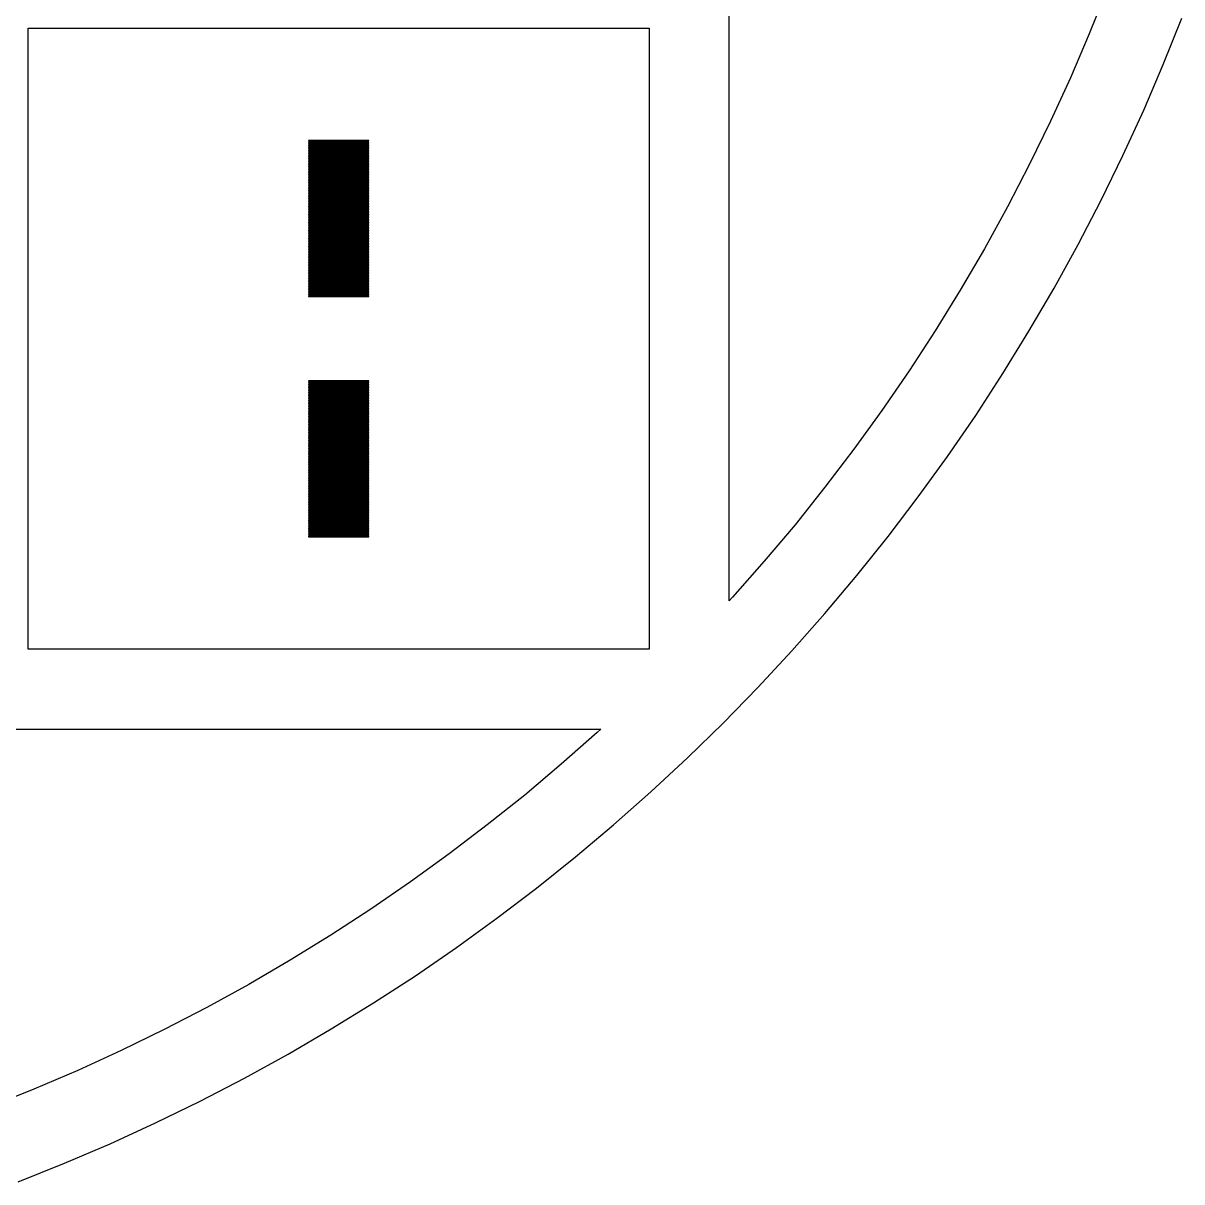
# Model space of a CAD drawing. Extents: x -18 to 83, y -18 to 83.
# Drawn here: x 50.62 to 79.55, y -15.05 to 13.88 of the extents above; entities that cross this region are included whole.
import ezdxf

# ---------------------------------------------------------------- set-up
doc = ezdxf.new("R2010")
doc.units = 0

msp = doc.modelspace()

# ---------------------------------------------------------------- linework, layer by layer
for p, q in [((68.25, -0.54568), (68.25, 65.0457)), ((77.6868, 14.7231), (77.2429, 13.6133)), ((79.0907, 12.8479), (79.5527, 14.0033)), ((50.75, -1.75), (50.75, 13.75)), ((50.75, 13.75), (66.25, 13.75)), ((66.25, 13.75), (66.25, -1.75)), ((77.2429, 13.6133), (76.772, 12.5147)), ((78.6004, 11.7043), (79.0907, 12.8479)), ((76.772, 12.5147), (76.2743, 11.4281)), ((78.0823, 10.573), (78.6004, 11.7043)), ((76.2743, 11.4281), (75.75, 10.3539)), ((59.25, 10.945), (57.75, 10.945)), ((57.75, 10.945), (57.75, 10.935)), ((57.75, 10.935), (59.25, 10.935)), ((59.25, 10.905), (57.75, 10.905)), ((57.75, 10.905), (57.75, 10.895)), ((57.75, 10.895), (59.25, 10.895)), ((59.25, 10.865), (57.75, 10.865)), ((57.75, 10.865), (57.75, 10.855)), ((57.75, 10.855), (59.25, 10.855)), ((59.25, 10.825), (57.75, 10.825)), ((57.75, 10.825), (57.75, 10.815)), ((57.75, 10.815), (59.25, 10.815)), ((59.25, 10.785), (57.75, 10.785)), ((57.75, 10.785), (57.75, 10.775)), ((57.75, 10.775), (59.25, 10.775)), ((59.25, 10.745), (57.75, 10.745)), ((57.75, 10.745), (57.75, 10.735)), ((57.75, 10.735), (59.25, 10.735)), ((59.25, 10.705), (57.75, 10.705)), ((57.75, 10.705), (57.75, 10.695)), ((59.25, 10.935), (59.25, 10.945)), ((59.25, 10.895), (59.25, 10.905)), ((59.25, 10.855), (59.25, 10.865)), ((59.25, 10.815), (59.25, 10.825)), ((59.25, 10.775), (59.25, 10.785)), ((59.25, 10.735), (59.25, 10.745)), ((59.25, 10.695), (59.25, 10.705)), ((57.75, 10.695), (59.25, 10.695)), ((59.25, 10.665), (57.75, 10.665)), ((57.75, 10.665), (57.75, 10.655)), ((57.75, 10.655), (59.25, 10.655)), ((59.25, 10.625), (57.75, 10.625)), ((57.75, 10.625), (57.75, 10.615)), ((57.75, 10.615), (59.25, 10.615)), ((59.25, 10.585), (57.75, 10.585)), ((57.75, 10.585), (57.75, 10.575)), ((57.75, 10.575), (59.25, 10.575)), ((59.25, 10.545), (57.75, 10.545)), ((57.75, 10.545), (57.75, 10.535)), ((57.75, 10.535), (59.25, 10.535)), ((59.25, 10.505), (57.75, 10.505)), ((57.75, 10.505), (57.75, 10.495)), ((57.75, 10.495), (59.25, 10.495)), ((59.25, 10.465), (57.75, 10.465)), ((57.75, 10.465), (57.75, 10.455)), ((57.75, 10.455), (59.25, 10.455)), ((59.25, 10.425), (57.75, 10.425)), ((57.75, 10.425), (57.75, 10.415)), ((57.75, 10.415), (59.25, 10.415)), ((59.25, 10.655), (59.25, 10.665)), ((59.25, 10.615), (59.25, 10.625)), ((59.25, 10.575), (59.25, 10.585)), ((59.25, 10.535), (59.25, 10.545)), ((59.25, 10.495), (59.25, 10.505)), ((59.25, 10.455), (59.25, 10.465)), ((59.25, 10.415), (59.25, 10.425)), ((77.5365, 9.4547), (78.0823, 10.573)), ((59.25, 10.385), (57.75, 10.385)), ((57.75, 10.385), (57.75, 10.375)), ((57.75, 10.375), (59.25, 10.375)), ((59.25, 10.345), (57.75, 10.345)), ((57.75, 10.345), (57.75, 10.335)), ((57.75, 10.335), (59.25, 10.335)), ((59.25, 10.305), (57.75, 10.305)), ((57.75, 10.305), (57.75, 10.295)), ((57.75, 10.295), (59.25, 10.295)), ((59.25, 10.265), (57.75, 10.265)), ((57.75, 10.265), (57.75, 10.255)), ((57.75, 10.255), (59.25, 10.255)), ((59.25, 10.225), (57.75, 10.225)), ((57.75, 10.225), (57.75, 10.215)), ((57.75, 10.215), (59.25, 10.215)), ((59.25, 10.185), (57.75, 10.185)), ((57.75, 10.185), (57.75, 10.175)), ((57.75, 10.175), (59.25, 10.175)), ((59.25, 10.145), (57.75, 10.145)), ((57.75, 10.145), (57.75, 10.135)), ((57.75, 10.135), (59.25, 10.135)), ((59.25, 10.375), (59.25, 10.385)), ((59.25, 10.335), (59.25, 10.345)), ((59.25, 10.295), (59.25, 10.305)), ((59.25, 10.255), (59.25, 10.265)), ((59.25, 10.215), (59.25, 10.225)), ((59.25, 10.175), (59.25, 10.185)), ((59.25, 10.135), (59.25, 10.145)), ((75.75, 10.3539), (75.1996, 9.29297)), ((59.25, 10.105), (57.75, 10.105)), ((57.75, 10.105), (57.75, 10.095)), ((57.75, 10.095), (59.25, 10.095)), ((59.25, 10.065), (57.75, 10.065)), ((57.75, 10.065), (57.75, 10.055)), ((57.75, 10.055), (59.25, 10.055)), ((59.25, 10.025), (57.75, 10.025)), ((57.75, 10.025), (57.75, 10.015)), ((57.75, 10.015), (59.25, 10.015)), ((59.25, 9.98499), (57.75, 9.98499)), ((57.75, 9.98499), (57.75, 9.97499)), ((57.75, 9.97499), (59.25, 9.97499)), ((59.25, 9.94499), (57.75, 9.94499)), ((57.75, 9.94499), (57.75, 9.935)), ((57.75, 9.935), (59.25, 9.935)), ((59.25, 9.905), (57.75, 9.905)), ((57.75, 9.905), (57.75, 9.89499)), ((57.75, 9.89499), (59.25, 9.89499)), ((59.25, 9.86499), (57.75, 9.86499)), ((57.75, 9.86499), (57.75, 9.855)), ((57.75, 9.855), (59.25, 9.855)), ((59.25, 10.095), (59.25, 10.105)), ((59.25, 10.055), (59.25, 10.065)), ((59.25, 10.015), (59.25, 10.025)), ((59.25, 9.97499), (59.25, 9.98499)), ((59.25, 9.935), (59.25, 9.94499)), ((59.25, 9.89499), (59.25, 9.905)), ((59.25, 9.855), (59.25, 9.86499)), ((59.25, 9.825), (57.75, 9.825)), ((57.75, 9.825), (57.75, 9.81499)), ((57.75, 9.81499), (59.25, 9.81499)), ((59.25, 9.78499), (57.75, 9.78499)), ((57.75, 9.78499), (57.75, 9.77499)), ((57.75, 9.77499), (59.25, 9.77499)), ((59.25, 9.745), (57.75, 9.745)), ((57.75, 9.745), (57.75, 9.73499)), ((57.75, 9.73499), (59.25, 9.73499)), ((59.25, 9.70499), (57.75, 9.70499)), ((57.75, 9.70499), (57.75, 9.69499)), ((57.75, 9.69499), (59.25, 9.69499)), ((59.25, 9.66499), (57.75, 9.66499)), ((57.75, 9.66499), (57.75, 9.655)), ((57.75, 9.655), (59.25, 9.655)), ((59.25, 9.625), (57.75, 9.625)), ((57.75, 9.625), (57.75, 9.61499)), ((57.75, 9.61499), (59.25, 9.61499)), ((59.25, 9.58499), (57.75, 9.58499)), ((57.75, 9.58499), (57.75, 9.575)), ((57.75, 9.575), (59.25, 9.575)), ((59.25, 9.81499), (59.25, 9.825)), ((59.25, 9.77499), (59.25, 9.78499)), ((59.25, 9.73499), (59.25, 9.745)), ((59.25, 9.69499), (59.25, 9.70499)), ((59.25, 9.655), (59.25, 9.66499)), ((59.25, 9.61499), (59.25, 9.625)), ((59.25, 9.575), (59.25, 9.58499)), ((59.25, 9.545), (57.75, 9.545)), ((57.75, 9.545), (57.75, 9.53499)), ((57.75, 9.53499), (59.25, 9.53499)), ((59.25, 9.50499), (57.75, 9.50499)), ((57.75, 9.50499), (57.75, 9.495)), ((57.75, 9.495), (59.25, 9.495)), ((59.25, 9.465), (57.75, 9.465)), ((57.75, 9.465), (57.75, 9.45499)), ((57.75, 9.45499), (59.25, 9.45499)), ((59.25, 9.42499), (57.75, 9.42499)), ((57.75, 9.42499), (57.75, 9.41499)), ((57.75, 9.41499), (59.25, 9.41499)), ((59.25, 9.38499), (57.75, 9.38499)), ((57.75, 9.38499), (57.75, 9.375)), ((57.75, 9.375), (59.25, 9.375)), ((59.25, 9.34499), (57.75, 9.34499)), ((57.75, 9.34499), (57.75, 9.33499)), ((57.75, 9.33499), (59.25, 9.33499)), ((59.25, 9.30499), (57.75, 9.30499)), ((57.75, 9.30499), (57.75, 9.295)), ((57.75, 9.295), (59.25, 9.295)), ((59.25, 9.265), (57.75, 9.265)), ((57.75, 9.265), (57.75, 9.25499)), ((59.25, 9.53499), (59.25, 9.545)), ((59.25, 9.495), (59.25, 9.50499)), ((59.25, 9.45499), (59.25, 9.465)), ((59.25, 9.41499), (59.25, 9.42499)), ((59.25, 9.375), (59.25, 9.38499)), ((59.25, 9.33499), (59.25, 9.34499)), ((59.25, 9.295), (59.25, 9.30499)), ((59.25, 9.25499), (59.25, 9.265)), ((75.1996, 9.29297), (74.6232, 8.24585)), ((76.9634, 8.35017), (77.5365, 9.4547)), ((57.75, 9.25499), (59.25, 9.25499)), ((59.25, 9.22499), (57.75, 9.22499)), ((57.75, 9.22499), (57.75, 9.215)), ((57.75, 9.215), (59.25, 9.215)), ((59.25, 9.185), (57.75, 9.185)), ((57.75, 9.185), (57.75, 9.17499)), ((57.75, 9.17499), (59.25, 9.17499)), ((59.25, 9.14499), (57.75, 9.14499)), ((57.75, 9.14499), (57.75, 9.13499)), ((57.75, 9.13499), (59.25, 9.13499)), ((59.25, 9.105), (57.75, 9.105)), ((57.75, 9.105), (57.75, 9.09499)), ((57.75, 9.09499), (59.25, 9.09499)), ((59.25, 9.06499), (57.75, 9.06499)), ((57.75, 9.06499), (57.75, 9.05499)), ((57.75, 9.05499), (59.25, 9.05499)), ((59.25, 9.02499), (57.75, 9.02499)), ((57.75, 9.02499), (57.75, 9.015)), ((57.75, 9.015), (59.25, 9.015)), ((59.25, 8.985), (57.75, 8.985)), ((57.75, 8.985), (57.75, 8.97501)), ((57.75, 8.97501), (59.25, 8.97501)), ((59.25, 9.215), (59.25, 9.22499)), ((59.25, 9.17499), (59.25, 9.185)), ((59.25, 9.13499), (59.25, 9.14499)), ((59.25, 9.09499), (59.25, 9.105)), ((59.25, 9.05499), (59.25, 9.06499)), ((59.25, 9.015), (59.25, 9.02499)), ((59.25, 8.97501), (59.25, 8.985)), ((59.25, 8.94501), (57.75, 8.94501)), ((57.75, 8.94501), (57.75, 8.93501)), ((57.75, 8.93501), (59.25, 8.93501)), ((59.25, 8.90501), (57.75, 8.90501)), ((57.75, 8.90501), (57.75, 8.895)), ((57.75, 8.895), (59.25, 8.895)), ((59.25, 8.86501), (57.75, 8.86501)), ((57.75, 8.86501), (57.75, 8.85501)), ((57.75, 8.85501), (59.25, 8.85501)), ((59.25, 8.82501), (57.75, 8.82501)), ((57.75, 8.82501), (57.75, 8.815)), ((57.75, 8.815), (59.25, 8.815)), ((59.25, 8.785), (57.75, 8.785)), ((57.75, 8.785), (57.75, 8.77501)), ((57.75, 8.77501), (59.25, 8.77501)), ((59.25, 8.74501), (57.75, 8.74501)), ((57.75, 8.74501), (57.75, 8.735)), ((57.75, 8.735), (59.25, 8.735)), ((59.25, 8.705), (57.75, 8.705)), ((57.75, 8.705), (57.75, 8.69501)), ((57.75, 8.69501), (59.25, 8.69501)), ((59.25, 8.93501), (59.25, 8.94501)), ((59.25, 8.895), (59.25, 8.90501)), ((59.25, 8.85501), (59.25, 8.86501)), ((59.25, 8.815), (59.25, 8.82501)), ((59.25, 8.77501), (59.25, 8.785)), ((59.25, 8.735), (59.25, 8.74501)), ((59.25, 8.69501), (59.25, 8.705)), ((59.25, 8.66501), (57.75, 8.66501)), ((57.75, 8.66501), (57.75, 8.65501)), ((57.75, 8.65501), (59.25, 8.65501)), ((59.25, 8.625), (57.75, 8.625)), ((57.75, 8.625), (57.75, 8.61501)), ((57.75, 8.61501), (59.25, 8.61501)), ((59.25, 8.58501), (57.75, 8.58501)), ((57.75, 8.58501), (57.75, 8.57501)), ((57.75, 8.57501), (59.25, 8.57501)), ((59.25, 8.54501), (57.75, 8.54501)), ((57.75, 8.54501), (57.75, 8.535)), ((57.75, 8.535), (59.25, 8.535)), ((59.25, 8.505), (57.75, 8.505)), ((57.75, 8.505), (57.75, 8.49501)), ((57.75, 8.49501), (59.25, 8.49501)), ((59.25, 8.46501), (57.75, 8.46501)), ((57.75, 8.46501), (57.75, 8.455)), ((57.75, 8.455), (59.25, 8.455)), ((59.25, 8.425), (57.75, 8.425)), ((57.75, 8.425), (57.75, 8.41501)), ((57.75, 8.41501), (59.25, 8.41501)), ((59.25, 8.65501), (59.25, 8.66501)), ((59.25, 8.61501), (59.25, 8.625)), ((59.25, 8.57501), (59.25, 8.58501)), ((59.25, 8.535), (59.25, 8.54501)), ((59.25, 8.49501), (59.25, 8.505)), ((59.25, 8.455), (59.25, 8.46501)), ((59.25, 8.41501), (59.25, 8.425)), ((59.25, 8.38501), (57.75, 8.38501)), ((57.75, 8.38501), (57.75, 8.375)), ((57.75, 8.375), (59.25, 8.375)), ((59.25, 8.345), (57.75, 8.345)), ((57.75, 8.345), (57.75, 8.33501)), ((57.75, 8.33501), (59.25, 8.33501)), ((59.25, 8.30501), (57.75, 8.30501)), ((57.75, 8.30501), (57.75, 8.29501)), ((57.75, 8.29501), (59.25, 8.29501)), ((59.25, 8.26501), (57.75, 8.26501)), ((57.75, 8.26501), (57.75, 8.255)), ((57.75, 8.255), (59.25, 8.255)), ((59.25, 8.22501), (57.75, 8.22501)), ((57.75, 8.22501), (57.75, 8.21501)), ((57.75, 8.21501), (59.25, 8.21501)), ((59.25, 8.18501), (57.75, 8.18501)), ((57.75, 8.18501), (57.75, 8.175)), ((57.75, 8.175), (59.25, 8.175)), ((59.25, 8.145), (57.75, 8.145)), ((57.75, 8.145), (57.75, 8.13501)), ((57.75, 8.13501), (59.25, 8.13501)), ((59.25, 8.10501), (57.75, 8.10501)), ((57.75, 8.10501), (57.75, 8.095)), ((59.25, 8.375), (59.25, 8.38501)), ((59.25, 8.33501), (59.25, 8.345)), ((59.25, 8.29501), (59.25, 8.30501)), ((59.25, 8.255), (59.25, 8.26501)), ((59.25, 8.21501), (59.25, 8.22501)), ((59.25, 8.175), (59.25, 8.18501)), ((59.25, 8.13501), (59.25, 8.145)), ((59.25, 8.095), (59.25, 8.10501)), ((74.6232, 8.24585), (74.0214, 7.2132)), ((76.3634, 7.26006), (76.9634, 8.35017)), ((57.75, 8.095), (59.25, 8.095)), ((59.25, 8.065), (57.75, 8.065)), ((57.75, 8.065), (57.75, 8.05501)), ((57.75, 8.05501), (59.25, 8.05501)), ((59.25, 8.02501), (57.75, 8.02501)), ((57.75, 8.02501), (57.75, 8.01501)), ((57.75, 8.01501), (59.25, 8.01501)), ((59.25, 7.985), (57.75, 7.985)), ((57.75, 7.985), (57.75, 7.97501)), ((57.75, 7.97501), (59.25, 7.97501)), ((59.25, 7.94501), (57.75, 7.94501)), ((57.75, 7.94501), (57.75, 7.93501)), ((57.75, 7.93501), (59.25, 7.93501)), ((59.25, 7.90501), (57.75, 7.90501)), ((57.75, 7.90501), (57.75, 7.895)), ((57.75, 7.895), (59.25, 7.895)), ((59.25, 7.86501), (57.75, 7.86501)), ((57.75, 7.86501), (57.75, 7.85501)), ((57.75, 7.85501), (59.25, 7.85501)), ((59.25, 7.82501), (57.75, 7.82501)), ((57.75, 7.82501), (57.75, 7.815)), ((57.75, 7.815), (59.25, 7.815)), ((59.25, 8.05501), (59.25, 8.065)), ((59.25, 8.01501), (59.25, 8.02501)), ((59.25, 7.97501), (59.25, 7.985)), ((59.25, 7.93501), (59.25, 7.94501)), ((59.25, 7.895), (59.25, 7.90501)), ((59.25, 7.85501), (59.25, 7.86501)), ((59.25, 7.815), (59.25, 7.82501)), ((59.25, 7.785), (57.75, 7.785)), ((57.75, 7.785), (57.75, 7.77501)), ((57.75, 7.77501), (59.25, 7.77501)), ((59.25, 7.74501), (57.75, 7.74501)), ((57.75, 7.74501), (57.75, 7.735)), ((57.75, 7.735), (59.25, 7.735)), ((59.25, 7.705), (57.75, 7.705)), ((57.75, 7.705), (57.75, 7.69501)), ((57.75, 7.69501), (59.25, 7.69501)), ((59.25, 7.66501), (57.75, 7.66501)), ((57.75, 7.66501), (57.75, 7.65501)), ((57.75, 7.65501), (59.25, 7.65501)), ((59.25, 7.625), (57.75, 7.625)), ((57.75, 7.625), (57.75, 7.61501)), ((57.75, 7.61501), (59.25, 7.61501)), ((59.25, 7.58501), (57.75, 7.58501)), ((57.75, 7.58501), (57.75, 7.57501)), ((57.75, 7.57501), (59.25, 7.57501)), ((59.25, 7.54501), (57.75, 7.54501)), ((57.75, 7.54501), (57.75, 7.535)), ((57.75, 7.535), (59.25, 7.535)), ((59.25, 7.77501), (59.25, 7.785)), ((59.25, 7.735), (59.25, 7.74501)), ((59.25, 7.69501), (59.25, 7.705)), ((59.25, 7.65501), (59.25, 7.66501)), ((59.25, 7.61501), (59.25, 7.625)), ((59.25, 7.57501), (59.25, 7.58501)), ((59.25, 7.535), (59.25, 7.54501)), ((59.25, 7.505), (57.75, 7.505)), ((57.75, 7.505), (57.75, 7.49501)), ((57.75, 7.49501), (59.25, 7.49501)), ((59.25, 7.46501), (57.75, 7.46501)), ((57.75, 7.46501), (57.75, 7.455)), ((57.75, 7.455), (59.25, 7.455)), ((59.25, 7.425), (57.75, 7.425)), ((57.75, 7.425), (57.75, 7.41501)), ((57.75, 7.41501), (59.25, 7.41501)), ((59.25, 7.38501), (57.75, 7.38501)), ((57.75, 7.38501), (57.75, 7.375)), ((57.75, 7.375), (59.25, 7.375)), ((59.25, 7.345), (57.75, 7.345)), ((57.75, 7.345), (57.75, 7.33501)), ((57.75, 7.33501), (59.25, 7.33501)), ((59.25, 7.30501), (57.75, 7.30501)), ((57.75, 7.30501), (57.75, 7.29501)), ((57.75, 7.29501), (59.25, 7.29501)), ((59.25, 7.26501), (57.75, 7.26501)), ((57.75, 7.26501), (57.75, 7.255)), ((57.75, 7.255), (59.25, 7.255)), ((59.25, 7.49501), (59.25, 7.505)), ((59.25, 7.455), (59.25, 7.46501)), ((59.25, 7.41501), (59.25, 7.425)), ((59.25, 7.375), (59.25, 7.38501)), ((59.25, 7.33501), (59.25, 7.345)), ((59.25, 7.29501), (59.25, 7.30501)), ((59.25, 7.255), (59.25, 7.26501)), ((75.7368, 6.18498), (76.3634, 7.26006)), ((59.25, 7.22501), (57.75, 7.22501)), ((57.75, 7.22501), (57.75, 7.21501)), ((57.75, 7.21501), (59.25, 7.21501)), ((59.25, 7.18501), (57.75, 7.18501)), ((57.75, 7.18501), (57.75, 7.175)), ((57.75, 7.175), (59.25, 7.175)), ((59.25, 7.145), (57.75, 7.145)), ((57.75, 7.145), (57.75, 7.13501)), ((57.75, 7.13501), (59.25, 7.13501)), ((59.25, 7.10501), (57.75, 7.10501)), ((57.75, 7.10501), (57.75, 7.095)), ((57.75, 7.095), (59.25, 7.095)), ((59.25, 7.065), (57.75, 7.065)), ((57.75, 7.065), (57.75, 7.05501)), ((57.75, 7.05501), (59.25, 7.05501)), ((59.25, 7.21501), (59.25, 7.22501)), ((59.25, 7.175), (59.25, 7.18501)), ((59.25, 7.13501), (59.25, 7.145)), ((59.25, 7.095), (59.25, 7.10501)), ((59.25, 7.05501), (59.25, 7.065)), ((74.0214, 7.2132), (73.3944, 6.1956)), ((73.3944, 6.1956), (72.7426, 5.19373)), ((75.0841, 5.12561), (75.7368, 6.18498)), ((59.25, 4.94499), (57.75, 4.94499)), ((57.75, 4.94499), (57.75, 4.935)), ((57.75, 4.935), (59.25, 4.935)), ((59.25, 4.935), (59.25, 4.94499)), ((72.7426, 5.19373), (72.0664, 4.20813)), ((74.4055, 4.08258), (75.0841, 5.12561)), ((59.25, 4.905), (57.75, 4.905)), ((57.75, 4.905), (57.75, 4.89499)), ((57.75, 4.89499), (59.25, 4.89499)), ((59.25, 4.86499), (57.75, 4.86499)), ((57.75, 4.86499), (57.75, 4.855)), ((57.75, 4.855), (59.25, 4.855)), ((59.25, 4.825), (57.75, 4.825)), ((57.75, 4.825), (57.75, 4.81499)), ((57.75, 4.81499), (59.25, 4.81499)), ((59.25, 4.78499), (57.75, 4.78499)), ((57.75, 4.78499), (57.75, 4.77499)), ((57.75, 4.77499), (59.25, 4.77499)), ((59.25, 4.745), (57.75, 4.745)), ((57.75, 4.745), (57.75, 4.73499)), ((57.75, 4.73499), (59.25, 4.73499)), ((59.25, 4.70499), (57.75, 4.70499)), ((57.75, 4.70499), (57.75, 4.69499)), ((57.75, 4.69499), (59.25, 4.69499)), ((59.25, 4.66499), (57.75, 4.66499)), ((57.75, 4.66499), (57.75, 4.655)), ((57.75, 4.655), (59.25, 4.655)), ((59.25, 4.89499), (59.25, 4.905)), ((59.25, 4.855), (59.25, 4.86499)), ((59.25, 4.81499), (59.25, 4.825)), ((59.25, 4.77499), (59.25, 4.78499)), ((59.25, 4.73499), (59.25, 4.745)), ((59.25, 4.69499), (59.25, 4.70499)), ((59.25, 4.655), (59.25, 4.66499)), ((59.25, 4.625), (57.75, 4.625)), ((57.75, 4.625), (57.75, 4.61499)), ((57.75, 4.61499), (59.25, 4.61499)), ((59.25, 4.58499), (57.75, 4.58499)), ((57.75, 4.58499), (57.75, 4.575)), ((57.75, 4.575), (59.25, 4.575)), ((59.25, 4.545), (57.75, 4.545)), ((57.75, 4.545), (57.75, 4.53499)), ((57.75, 4.53499), (59.25, 4.53499)), ((59.25, 4.50499), (57.75, 4.50499)), ((57.75, 4.50499), (57.75, 4.495)), ((57.75, 4.495), (59.25, 4.495)), ((59.25, 4.465), (57.75, 4.465)), ((57.75, 4.465), (57.75, 4.45499)), ((57.75, 4.45499), (59.25, 4.45499)), ((59.25, 4.42499), (57.75, 4.42499)), ((57.75, 4.42499), (57.75, 4.41499)), ((57.75, 4.41499), (59.25, 4.41499)), ((59.25, 4.38499), (57.75, 4.38499)), ((57.75, 4.38499), (57.75, 4.375)), ((57.75, 4.375), (59.25, 4.375)), ((59.25, 4.34499), (57.75, 4.34499)), ((57.75, 4.34499), (57.75, 4.33499)), ((59.25, 4.61499), (59.25, 4.625)), ((59.25, 4.575), (59.25, 4.58499)), ((59.25, 4.53499), (59.25, 4.545)), ((59.25, 4.495), (59.25, 4.50499)), ((59.25, 4.45499), (59.25, 4.465)), ((59.25, 4.41499), (59.25, 4.42499)), ((59.25, 4.375), (59.25, 4.38499)), ((59.25, 4.33499), (59.25, 4.34499)), ((57.75, 4.33499), (59.25, 4.33499)), ((59.25, 4.30499), (57.75, 4.30499)), ((57.75, 4.30499), (57.75, 4.295)), ((57.75, 4.295), (59.25, 4.295)), ((59.25, 4.265), (57.75, 4.265)), ((57.75, 4.265), (57.75, 4.25499)), ((57.75, 4.25499), (59.25, 4.25499)), ((59.25, 4.22499), (57.75, 4.22499)), ((57.75, 4.22499), (57.75, 4.215)), ((57.75, 4.215), (59.25, 4.215)), ((59.25, 4.185), (57.75, 4.185)), ((57.75, 4.185), (57.75, 4.17499)), ((57.75, 4.17499), (59.25, 4.17499)), ((59.25, 4.14499), (57.75, 4.14499)), ((57.75, 4.14499), (57.75, 4.13499)), ((57.75, 4.13499), (59.25, 4.13499)), ((59.25, 4.105), (57.75, 4.105)), ((57.75, 4.105), (57.75, 4.09499)), ((57.75, 4.09499), (59.25, 4.09499)), ((59.25, 4.06499), (57.75, 4.06499)), ((57.75, 4.06499), (57.75, 4.05499)), ((57.75, 4.05499), (59.25, 4.05499)), ((59.25, 4.295), (59.25, 4.30499)), ((59.25, 4.25499), (59.25, 4.265)), ((59.25, 4.215), (59.25, 4.22499)), ((59.25, 4.17499), (59.25, 4.185)), ((59.25, 4.13499), (59.25, 4.14499)), ((59.25, 4.09499), (59.25, 4.105)), ((59.25, 4.05499), (59.25, 4.06499)), ((72.0664, 4.20813), (71.3662, 3.23944)), ((73.7016, 3.05652), (74.4055, 4.08258)), ((59.25, 4.02499), (57.75, 4.02499)), ((57.75, 4.02499), (57.75, 4.015)), ((57.75, 4.015), (59.25, 4.015)), ((59.25, 3.98499), (57.75, 3.98499)), ((57.75, 3.98499), (57.75, 3.97499)), ((57.75, 3.97499), (59.25, 3.97499)), ((59.25, 3.94499), (57.75, 3.94499)), ((57.75, 3.94499), (57.75, 3.935)), ((57.75, 3.935), (59.25, 3.935)), ((59.25, 3.905), (57.75, 3.905)), ((57.75, 3.905), (57.75, 3.89499)), ((57.75, 3.89499), (59.25, 3.89499)), ((59.25, 3.86499), (57.75, 3.86499)), ((57.75, 3.86499), (57.75, 3.855)), ((57.75, 3.855), (59.25, 3.855)), ((59.25, 3.825), (57.75, 3.825)), ((57.75, 3.825), (57.75, 3.81499)), ((57.75, 3.81499), (59.25, 3.81499)), ((59.25, 3.78499), (57.75, 3.78499)), ((57.75, 3.78499), (57.75, 3.77499)), ((57.75, 3.77499), (59.25, 3.77499)), ((59.25, 4.015), (59.25, 4.02499)), ((59.25, 3.97499), (59.25, 3.98499)), ((59.25, 3.935), (59.25, 3.94499)), ((59.25, 3.89499), (59.25, 3.905)), ((59.25, 3.855), (59.25, 3.86499)), ((59.25, 3.81499), (59.25, 3.825)), ((59.25, 3.77499), (59.25, 3.78499)), ((59.25, 3.745), (57.75, 3.745)), ((57.75, 3.745), (57.75, 3.73499)), ((57.75, 3.73499), (59.25, 3.73499)), ((59.25, 3.70499), (57.75, 3.70499)), ((57.75, 3.70499), (57.75, 3.69499)), ((57.75, 3.69499), (59.25, 3.69499)), ((59.25, 3.66499), (57.75, 3.66499)), ((57.75, 3.66499), (57.75, 3.655)), ((57.75, 3.655), (59.25, 3.655)), ((59.25, 3.625), (57.75, 3.625)), ((57.75, 3.625), (57.75, 3.61499)), ((57.75, 3.61499), (59.25, 3.61499)), ((59.25, 3.58499), (57.75, 3.58499)), ((57.75, 3.58499), (57.75, 3.575)), ((57.75, 3.575), (59.25, 3.575)), ((59.25, 3.545), (57.75, 3.545)), ((57.75, 3.545), (57.75, 3.53499)), ((57.75, 3.53499), (59.25, 3.53499)), ((59.25, 3.50499), (57.75, 3.50499)), ((57.75, 3.50499), (57.75, 3.495)), ((57.75, 3.495), (59.25, 3.495)), ((59.25, 3.73499), (59.25, 3.745)), ((59.25, 3.69499), (59.25, 3.70499)), ((59.25, 3.655), (59.25, 3.66499)), ((59.25, 3.61499), (59.25, 3.625)), ((59.25, 3.575), (59.25, 3.58499)), ((59.25, 3.53499), (59.25, 3.545)), ((59.25, 3.495), (59.25, 3.50499)), ((59.25, 3.465), (57.75, 3.465)), ((57.75, 3.465), (57.75, 3.45499)), ((57.75, 3.45499), (59.25, 3.45499)), ((59.25, 3.42499), (57.75, 3.42499)), ((57.75, 3.42499), (57.75, 3.41499)), ((57.75, 3.41499), (59.25, 3.41499)), ((59.25, 3.38499), (57.75, 3.38499)), ((57.75, 3.38499), (57.75, 3.375)), ((57.75, 3.375), (59.25, 3.375)), ((59.25, 3.34499), (57.75, 3.34499)), ((57.75, 3.34499), (57.75, 3.33499)), ((57.75, 3.33499), (59.25, 3.33499)), ((59.25, 3.30499), (57.75, 3.30499)), ((57.75, 3.30499), (57.75, 3.295)), ((57.75, 3.295), (59.25, 3.295)), ((59.25, 3.265), (57.75, 3.265)), ((57.75, 3.265), (57.75, 3.25499)), ((57.75, 3.25499), (59.25, 3.25499)), ((59.25, 3.22499), (57.75, 3.22499)), ((57.75, 3.22499), (57.75, 3.215)), ((57.75, 3.215), (59.25, 3.215)), ((59.25, 3.185), (57.75, 3.185)), ((57.75, 3.185), (57.75, 3.17499)), ((59.25, 3.45499), (59.25, 3.465)), ((59.25, 3.41499), (59.25, 3.42499)), ((59.25, 3.375), (59.25, 3.38499)), ((59.25, 3.33499), (59.25, 3.34499)), ((59.25, 3.295), (59.25, 3.30499)), ((59.25, 3.25499), (59.25, 3.265)), ((59.25, 3.215), (59.25, 3.22499)), ((59.25, 3.17499), (59.25, 3.185)), ((71.3662, 3.23944), (70.6425, 2.28821)), ((57.75, 3.17499), (59.25, 3.17499)), ((59.25, 3.14499), (57.75, 3.14499)), ((57.75, 3.14499), (57.75, 3.13499)), ((57.75, 3.13499), (59.25, 3.13499)), ((59.25, 3.105), (57.75, 3.105)), ((57.75, 3.105), (57.75, 3.09499)), ((57.75, 3.09499), (59.25, 3.09499)), ((59.25, 3.06499), (57.75, 3.06499)), ((57.75, 3.06499), (57.75, 3.05499)), ((57.75, 3.05499), (59.25, 3.05499)), ((59.25, 3.02499), (57.75, 3.02499)), ((57.75, 3.02499), (57.75, 3.015)), ((57.75, 3.015), (59.25, 3.015)), ((59.25, 2.985), (57.75, 2.985)), ((57.75, 2.985), (57.75, 2.97501)), ((57.75, 2.97501), (59.25, 2.97501)), ((59.25, 2.94501), (57.75, 2.94501)), ((57.75, 2.94501), (57.75, 2.93501)), ((57.75, 2.93501), (59.25, 2.93501)), ((59.25, 2.90501), (57.75, 2.90501)), ((57.75, 2.90501), (57.75, 2.895)), ((57.75, 2.895), (59.25, 2.895)), ((59.25, 3.13499), (59.25, 3.14499)), ((59.25, 3.09499), (59.25, 3.105)), ((59.25, 3.05499), (59.25, 3.06499)), ((59.25, 3.015), (59.25, 3.02499)), ((59.25, 2.97501), (59.25, 2.985)), ((59.25, 2.93501), (59.25, 2.94501)), ((59.25, 2.895), (59.25, 2.90501)), ((72.9726, 2.04803), (73.7016, 3.05652)), ((59.25, 2.86501), (57.75, 2.86501)), ((57.75, 2.86501), (57.75, 2.85501)), ((57.75, 2.85501), (59.25, 2.85501)), ((59.25, 2.82501), (57.75, 2.82501)), ((57.75, 2.82501), (57.75, 2.815)), ((57.75, 2.815), (59.25, 2.815)), ((59.25, 2.785), (57.75, 2.785)), ((57.75, 2.785), (57.75, 2.77501)), ((57.75, 2.77501), (59.25, 2.77501)), ((59.25, 2.74501), (57.75, 2.74501)), ((57.75, 2.74501), (57.75, 2.735)), ((57.75, 2.735), (59.25, 2.735)), ((59.25, 2.705), (57.75, 2.705)), ((57.75, 2.705), (57.75, 2.69501)), ((57.75, 2.69501), (59.25, 2.69501)), ((59.25, 2.66501), (57.75, 2.66501)), ((57.75, 2.66501), (57.75, 2.65501)), ((57.75, 2.65501), (59.25, 2.65501)), ((59.25, 2.625), (57.75, 2.625)), ((57.75, 2.625), (57.75, 2.61501)), ((57.75, 2.61501), (59.25, 2.61501)), ((59.25, 2.85501), (59.25, 2.86501)), ((59.25, 2.815), (59.25, 2.82501)), ((59.25, 2.77501), (59.25, 2.785)), ((59.25, 2.735), (59.25, 2.74501)), ((59.25, 2.69501), (59.25, 2.705)), ((59.25, 2.65501), (59.25, 2.66501)), ((59.25, 2.61501), (59.25, 2.625)), ((59.25, 2.58501), (57.75, 2.58501)), ((57.75, 2.58501), (57.75, 2.57501)), ((57.75, 2.57501), (59.25, 2.57501)), ((59.25, 2.54501), (57.75, 2.54501)), ((57.75, 2.54501), (57.75, 2.535)), ((57.75, 2.535), (59.25, 2.535)), ((59.25, 2.505), (57.75, 2.505)), ((57.75, 2.505), (57.75, 2.49501)), ((57.75, 2.49501), (59.25, 2.49501)), ((59.25, 2.46501), (57.75, 2.46501)), ((57.75, 2.46501), (57.75, 2.455)), ((57.75, 2.455), (59.25, 2.455)), ((59.25, 2.425), (57.75, 2.425)), ((57.75, 2.425), (57.75, 2.41501)), ((57.75, 2.41501), (59.25, 2.41501)), ((59.25, 2.38501), (57.75, 2.38501)), ((57.75, 2.38501), (57.75, 2.375)), ((57.75, 2.375), (59.25, 2.375)), ((59.25, 2.345), (57.75, 2.345)), ((57.75, 2.345), (57.75, 2.33501)), ((57.75, 2.33501), (59.25, 2.33501)), ((59.25, 2.57501), (59.25, 2.58501)), ((59.25, 2.535), (59.25, 2.54501)), ((59.25, 2.49501), (59.25, 2.505)), ((59.25, 2.455), (59.25, 2.46501)), ((59.25, 2.41501), (59.25, 2.425)), ((59.25, 2.375), (59.25, 2.38501)), ((59.25, 2.33501), (59.25, 2.345)), ((59.25, 2.30501), (57.75, 2.30501)), ((57.75, 2.30501), (57.75, 2.29501)), ((57.75, 2.29501), (59.25, 2.29501)), ((59.25, 2.26501), (57.75, 2.26501)), ((57.75, 2.26501), (57.75, 2.255)), ((57.75, 2.255), (59.25, 2.255)), ((59.25, 2.22501), (57.75, 2.22501)), ((57.75, 2.22501), (57.75, 2.21501)), ((57.75, 2.21501), (59.25, 2.21501)), ((59.25, 2.18501), (57.75, 2.18501)), ((57.75, 2.18501), (57.75, 2.175)), ((57.75, 2.175), (59.25, 2.175)), ((59.25, 2.145), (57.75, 2.145)), ((57.75, 2.145), (57.75, 2.13501)), ((57.75, 2.13501), (59.25, 2.13501)), ((59.25, 2.10501), (57.75, 2.10501)), ((57.75, 2.10501), (57.75, 2.095)), ((57.75, 2.095), (59.25, 2.095)), ((59.25, 2.065), (57.75, 2.065)), ((57.75, 2.065), (57.75, 2.05501)), ((57.75, 2.05501), (59.25, 2.05501)), ((59.25, 2.29501), (59.25, 2.30501)), ((59.25, 2.255), (59.25, 2.26501)), ((59.25, 2.21501), (59.25, 2.22501)), ((59.25, 2.175), (59.25, 2.18501)), ((59.25, 2.13501), (59.25, 2.145)), ((59.25, 2.095), (59.25, 2.10501)), ((59.25, 2.05501), (59.25, 2.065)), ((70.6425, 2.28821), (69.8956, 1.35504)), ((72.2192, 1.05775), (72.9726, 2.04803)), ((59.25, 2.02501), (57.75, 2.02501)), ((57.75, 2.02501), (57.75, 2.01501)), ((57.75, 2.01501), (59.25, 2.01501)), ((59.25, 1.985), (57.75, 1.985)), ((57.75, 1.985), (57.75, 1.97501)), ((57.75, 1.97501), (59.25, 1.97501)), ((59.25, 1.94501), (57.75, 1.94501)), ((57.75, 1.94501), (57.75, 1.93501)), ((57.75, 1.93501), (59.25, 1.93501)), ((59.25, 1.90501), (57.75, 1.90501)), ((57.75, 1.90501), (57.75, 1.895)), ((57.75, 1.895), (59.25, 1.895)), ((59.25, 1.86501), (57.75, 1.86501)), ((57.75, 1.86501), (57.75, 1.85501)), ((57.75, 1.85501), (59.25, 1.85501)), ((59.25, 1.82501), (57.75, 1.82501)), ((57.75, 1.82501), (57.75, 1.815)), ((57.75, 1.815), (59.25, 1.815)), ((59.25, 1.785), (57.75, 1.785)), ((57.75, 1.785), (57.75, 1.77501)), ((57.75, 1.77501), (59.25, 1.77501)), ((59.25, 1.74501), (57.75, 1.74501)), ((57.75, 1.74501), (57.75, 1.735)), ((59.25, 2.01501), (59.25, 2.02501)), ((59.25, 1.97501), (59.25, 1.985)), ((59.25, 1.93501), (59.25, 1.94501)), ((59.25, 1.895), (59.25, 1.90501)), ((59.25, 1.85501), (59.25, 1.86501)), ((59.25, 1.815), (59.25, 1.82501)), ((59.25, 1.77501), (59.25, 1.785)), ((59.25, 1.735), (59.25, 1.74501)), ((57.75, 1.735), (59.25, 1.735)), ((59.25, 1.705), (57.75, 1.705)), ((57.75, 1.705), (57.75, 1.69501)), ((57.75, 1.69501), (59.25, 1.69501)), ((59.25, 1.66501), (57.75, 1.66501)), ((57.75, 1.66501), (57.75, 1.65501)), ((57.75, 1.65501), (59.25, 1.65501)), ((59.25, 1.625), (57.75, 1.625)), ((57.75, 1.625), (57.75, 1.61501)), ((57.75, 1.61501), (59.25, 1.61501)), ((59.25, 1.58501), (57.75, 1.58501)), ((57.75, 1.58501), (57.75, 1.57501)), ((57.75, 1.57501), (59.25, 1.57501)), ((59.25, 1.54501), (57.75, 1.54501)), ((57.75, 1.54501), (57.75, 1.535)), ((57.75, 1.535), (59.25, 1.535)), ((59.25, 1.505), (57.75, 1.505)), ((57.75, 1.505), (57.75, 1.49501)), ((57.75, 1.49501), (59.25, 1.49501)), ((59.25, 1.46501), (57.75, 1.46501)), ((57.75, 1.46501), (57.75, 1.455)), ((57.75, 1.455), (59.25, 1.455)), ((59.25, 1.69501), (59.25, 1.705)), ((59.25, 1.65501), (59.25, 1.66501)), ((59.25, 1.61501), (59.25, 1.625)), ((59.25, 1.57501), (59.25, 1.58501)), ((59.25, 1.535), (59.25, 1.54501)), ((59.25, 1.49501), (59.25, 1.505)), ((59.25, 1.455), (59.25, 1.46501)), ((59.25, 1.425), (57.75, 1.425)), ((57.75, 1.425), (57.75, 1.41501)), ((57.75, 1.41501), (59.25, 1.41501)), ((59.25, 1.38501), (57.75, 1.38501)), ((57.75, 1.38501), (57.75, 1.375)), ((57.75, 1.375), (59.25, 1.375)), ((59.25, 1.345), (57.75, 1.345)), ((57.75, 1.345), (57.75, 1.33501)), ((57.75, 1.33501), (59.25, 1.33501)), ((59.25, 1.30501), (57.75, 1.30501)), ((57.75, 1.30501), (57.75, 1.29501)), ((57.75, 1.29501), (59.25, 1.29501)), ((59.25, 1.26501), (57.75, 1.26501)), ((57.75, 1.26501), (57.75, 1.255)), ((57.75, 1.255), (59.25, 1.255)), ((59.25, 1.22501), (57.75, 1.22501)), ((57.75, 1.22501), (57.75, 1.21501)), ((57.75, 1.21501), (59.25, 1.21501)), ((59.25, 1.18501), (57.75, 1.18501)), ((57.75, 1.18501), (57.75, 1.175)), ((57.75, 1.175), (59.25, 1.175)), ((59.25, 1.41501), (59.25, 1.425)), ((59.25, 1.375), (59.25, 1.38501)), ((59.25, 1.33501), (59.25, 1.345)), ((59.25, 1.29501), (59.25, 1.30501)), ((59.25, 1.255), (59.25, 1.26501)), ((59.25, 1.21501), (59.25, 1.22501)), ((59.25, 1.175), (59.25, 1.18501)), ((69.8956, 1.35504), (69.1261, 0.44048)), ((59.25, 1.145), (57.75, 1.145)), ((57.75, 1.145), (57.75, 1.13501)), ((57.75, 1.13501), (59.25, 1.13501)), ((59.25, 1.10501), (57.75, 1.10501)), ((57.75, 1.10501), (57.75, 1.095)), ((57.75, 1.095), (59.25, 1.095)), ((59.25, 1.065), (57.75, 1.065)), ((57.75, 1.065), (57.75, 1.05501)), ((57.75, 1.05501), (59.25, 1.05501)), ((59.25, 1.13501), (59.25, 1.145)), ((59.25, 1.095), (59.25, 1.10501)), ((59.25, 1.05501), (59.25, 1.065)), ((71.4416, 0.08626), (72.2192, 1.05775)), ((69.1261, 0.44048), (68.3343, -0.45491)), ((70.6405, -0.86586), (71.4416, 0.08626)), ((68.3343, -0.45491), (68.25, -0.54568)), ((69.8162, -1.79803), (70.6405, -0.86586)), ((66.25, -1.75), (50.75, -1.75)), ((68.9693, -2.7097), (69.8162, -1.79803)), ((68.1003, -3.60031), (68.9693, -2.7097)), ((-0.54568, -3.75), (65.0457, -3.75)), ((65.0457, -3.75), (64.9549, -3.8343)), ((67.2097, -4.46931), (68.1003, -3.60031)), ((64.9549, -3.8343), (64.0595, -4.62607)), ((64.0595, -4.62607), (63.1449, -5.3956)), ((66.298, -5.31621), (67.2097, -4.46931)), ((63.1449, -5.3956), (62.2118, -6.14246)), ((65.3659, -6.14049), (66.298, -5.31621)), ((62.2118, -6.14246), (61.2605, -6.8662)), ((64.4137, -6.94162), (65.3659, -6.14049)), ((61.2605, -6.8662), (60.2919, -7.56638)), ((63.4422, -7.71916), (64.4137, -6.94162)), ((60.2919, -7.56638), (59.3063, -8.24257)), ((62.452, -8.47261), (63.4422, -7.71916)), ((59.3063, -8.24257), (58.3044, -8.89436)), ((61.4435, -9.20154), (62.452, -8.47261)), ((58.3044, -8.89436), (57.2868, -9.52138)), ((60.4174, -9.9055), (61.4435, -9.20154)), ((57.2868, -9.52138), (56.2541, -10.1232)), ((56.2541, -10.1232), (55.207, -10.6996)), ((59.3744, -10.5841), (60.4174, -9.9055)), ((55.207, -10.6996), (54.1461, -11.25)), ((58.315, -11.2368), (59.3744, -10.5841)), ((54.1461, -11.25), (53.0719, -11.7743)), ((57.2399, -11.8634), (58.315, -11.2368)), ((53.0719, -11.7743), (51.9852, -12.272)), ((56.1498, -12.4634), (57.2399, -11.8634)), ((51.9852, -12.272), (50.8867, -12.7429)), ((55.0453, -13.0365), (56.1498, -12.4634)), ((50.8867, -12.7429), (49.7769, -13.1867)), ((53.927, -13.5822), (55.0453, -13.0365)), ((52.7957, -14.1004), (53.927, -13.5822)), ((51.652, -14.5907), (52.7957, -14.1004)), ((50.4967, -15.0527), (51.652, -14.5907))]:
    msp.add_line(p, q)

doc.saveas('drawing.dxf')
